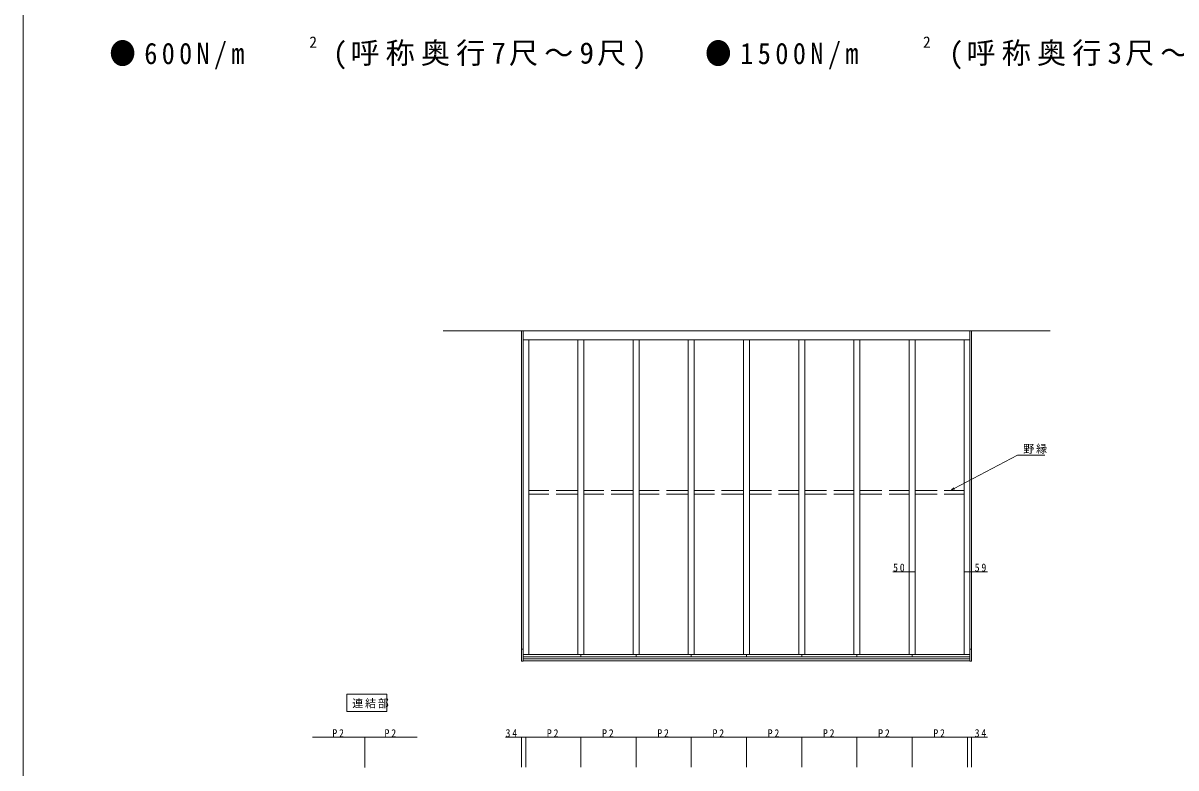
# Model space of a CAD drawing. Units: millimetres, scale not verified. Extents: x -7920 to 7920, y -12800 to 12773.
# Drawn here: x -7920 to 1581, y -6458 to -317 of the extents above; entities that cross this region are included whole.
import ezdxf
from ezdxf.enums import TextEntityAlignment as Align

# ---------------------------------------------------------------- set-up
doc = ezdxf.new("R2010")
doc.units = ezdxf.units.MM
doc.header["$LTSCALE"] = 60
doc.linetypes.add('USER1', pattern=[4, 3, -1])
for name, color, linetype, lineweight in [('0-1_USER1', 7, 'Continuous', 18), ('0-2_YKK_ZWAK', 7, 'Continuous', 18), ('0-3_YKK_A1', 4, 'Continuous', 18), ('0-4_YKK_D', 6, 'Continuous', 18), ('0-5_YKK_Z1', 7, 'Continuous', 18)]:
    doc.layers.add(name, color=color, linetype=linetype, lineweight=lineweight)
doc.styles.add('ＭＳ ゴシック', font='')
doc.styles.get('ＭＳ ゴシック').set_extended_font_data('MS Gothic')

msp = doc.modelspace()

# ---------------------------------------------------------------- linework, layer by layer
at = {"layer": '0-1_USER1', "color": 3}
for p, q in [((-5251.59, -5849.6), (-4921.59, -5849.6)), ((-5251.59, -5993.6), (-5251.59, -5849.6)), ((-4921.59, -5849.6), (-4921.59, -5993.6)), ((-4921.59, -5993.6), (-5251.59, -5993.6))]:
    msp.add_line(p, q, dxfattribs=at)
at = {"layer": '0-2_YKK_ZWAK'}
msp.add_line((-7920, -12800), (-7920, 12160), dxfattribs=at)
at = {"layer": '0-3_YKK_A1'}
for p, q in [((-3811.82, -5479.58), (-3811.82, -2854.94)), ((-3799.32, -5479.33), (-3799.32, -2854.94)), ((-3799.32, -2927.77), (-116.32, -2927.77)), ((-3752.82, -5521.84), (-3752.82, -2927.77)), ((-3347.82, -5521.84), (-3347.82, -2927.77)), ((-3297.82, -5521.84), (-3297.82, -2927.77)), ((-2892.82, -5521.84), (-2892.82, -2927.77)), ((-2842.82, -5521.84), (-2842.82, -2927.77)), ((-2437.82, -5521.84), (-2437.82, -2927.77)), ((-2387.82, -5521.84), (-2387.82, -2927.77)), ((-1982.82, -5521.84), (-1982.82, -2927.77)), ((-1932.82, -5521.84), (-1932.82, -2927.77)), ((-1527.82, -5521.84), (-1527.82, -2927.77)), ((-1477.82, -5521.84), (-1477.82, -2927.77)), ((-1072.82, -5521.84), (-1072.82, -2927.77)), ((-1022.82, -5521.84), (-1022.82, -2927.77)), ((-617.82, -5521.84), (-617.82, -2927.77)), ((-567.82, -5521.84), (-567.82, -2927.77)), ((-162.82, -5521.84), (-162.82, -2927.77)), ((-116.32, -5479.33), (-116.32, -2854.94)), ((-103.82, -5479.58), (-103.82, -2854.94)), ((-3813.32, -5480.93), (-3813.32, -5479.9)), ((-3813.32, -5577.77), (-3813.32, -5480.93)), ((-3798.82, -5479.32), (-3813.03, -5479.6)), ((-3798.82, -5479.32), (-3798.82, -5480.43)), ((-3798.82, -5480.43), (-3798.82, -5480.78)), ((-3798.82, -5480.78), (-3798.82, -5578.69)), ((-116.82, -5479.32), (-116.82, -5480.43)), ((-116.82, -5479.32), (-102.62, -5479.6)), ((-116.82, -5480.43), (-116.82, -5480.78)), ((-116.82, -5480.78), (-116.82, -5578.69)), ((-102.32, -5480.93), (-102.32, -5479.9)), ((-102.32, -5577.77), (-102.32, -5480.93)), ((-3798.82, -5578.94), (-3813.04, -5578.07)), ((-3798.82, -5521.84), (-116.82, -5521.84)), ((-3798.82, -5543.15), (-116.82, -5543.15)), ((-3798.82, -5559.94), (-116.82, -5559.94)), ((-3798.82, -5573.94), (-116.82, -5573.94)), ((-3798.82, -5574.94), (-116.82, -5574.94)), ((-116.82, -5576.44), (-3798.82, -5576.44)), ((-3798.82, -5578.69), (-3798.82, -5578.94)), ((-3322.82, -5521.84), (-3322.82, -5543.15)), ((-2867.82, -5521.84), (-2867.82, -5543.15)), ((-2412.82, -5521.84), (-2412.82, -5543.15)), ((-1957.82, -5521.84), (-1957.82, -5543.15)), ((-1502.82, -5521.84), (-1502.82, -5543.15)), ((-1047.82, -5521.84), (-1047.82, -5543.15)), ((-592.82, -5521.84), (-592.82, -5543.15)), ((-116.82, -5578.94), (-102.61, -5578.07)), ((-116.82, -5578.69), (-116.82, -5578.94))]:
    msp.add_line(p, q, dxfattribs=at)
at = {"layer": '0-3_YKK_A1', "linetype": 'USER1'}
for p, q in [((-3347.82, -4171.64), (-3752.82, -4171.64)), ((-2892.82, -4171.64), (-3297.82, -4171.64)), ((-2437.82, -4171.64), (-2842.82, -4171.64)), ((-1982.82, -4171.64), (-2387.82, -4171.64)), ((-1932.82, -4171.64), (-1527.82, -4171.64)), ((-1477.82, -4171.64), (-1072.82, -4171.64)), ((-1022.82, -4171.64), (-617.82, -4171.64)), ((-567.82, -4171.64), (-162.82, -4171.64)), ((-3347.82, -4200.68), (-3752.82, -4200.68)), ((-2892.82, -4200.68), (-3297.82, -4200.68)), ((-2437.82, -4200.68), (-2842.82, -4200.68)), ((-1982.82, -4200.68), (-2387.82, -4200.68)), ((-1932.82, -4200.68), (-1527.82, -4200.68)), ((-1477.82, -4200.68), (-1072.82, -4200.68)), ((-1022.82, -4200.68), (-617.82, -4200.68)), ((-567.82, -4200.68), (-162.82, -4200.68))]:
    msp.add_line(p, q, dxfattribs=at)
at = {"layer": '0-3_YKK_A1'}
for centre, start, end in [((-3813.02, -5479.9), 91.15842, 180), ((-102.62, -5479.9), 0, 88.84158), ((-3813.02, -5577.77), 180, 266.5), ((-102.62, -5577.77), 273.5, 0)]:
    msp.add_arc(centre, 0.3, start, end, dxfattribs=at)
at = {"layer": '0-4_YKK_D'}
for p, q in [((-246.35, -4154.02), (276.38, -3878.35)), ((276.38, -3878.35), (501.88, -3878.35)), ((-268.9, -4165.91), (-249.53, -4147.97)), ((-268.9, -4165.91), (-246.35, -4154.02)), ((-243.16, -4160.06), (-268.9, -4165.91)), ((-617.82, -4841.21), (-750.92, -4841.21)), ((-567.82, -4841.21), (-617.82, -4841.21)), ((-162.82, -4841.21), (-103.82, -4841.21)), ((-103.82, -4841.21), (29.28, -4841.21)), ((-5533.34, -6205.7), (-5103.34, -6205.7)), ((-5103.34, -6455.25), (-5103.34, -6204.7)), ((-5103.34, -6455.25), (-5103.34, -6204.7)), ((-4673.34, -6205.7), (-5103.34, -6205.7)), ((-3811.83, -6205.7), (-3944.13, -6205.7)), ((-3811.83, -6451.65), (-3811.83, -6204.7)), ((-3777.82, -6205.7), (-3811.83, -6205.7)), ((-3777.82, -6451.65), (-3777.82, -6204.7)), ((-3777.82, -6451.65), (-3777.82, -6204.7)), ((-3777.82, -6205.7), (-3322.82, -6205.7)), ((-3322.82, -6451.65), (-3322.82, -6204.7)), ((-3322.82, -6451.65), (-3322.82, -6204.7)), ((-3322.82, -6205.7), (-2867.82, -6205.7)), ((-2867.82, -6451.65), (-2867.82, -6204.7)), ((-2867.82, -6451.65), (-2867.82, -6204.7)), ((-2867.82, -6205.7), (-2412.82, -6205.7)), ((-2412.82, -6451.65), (-2412.82, -6204.7)), ((-2412.82, -6451.65), (-2412.82, -6204.7)), ((-2412.82, -6205.7), (-1957.82, -6205.7)), ((-1957.82, -6451.65), (-1957.82, -6204.7)), ((-1957.82, -6451.65), (-1957.82, -6204.7)), ((-1957.82, -6205.7), (-1502.82, -6205.7)), ((-1502.82, -6451.65), (-1502.82, -6204.7)), ((-1502.82, -6451.65), (-1502.82, -6204.7)), ((-1502.82, -6205.7), (-1047.82, -6205.7)), ((-1047.82, -6451.65), (-1047.82, -6204.7)), ((-1047.82, -6451.65), (-1047.82, -6204.7)), ((-1047.82, -6205.7), (-592.82, -6205.7)), ((-592.82, -6451.65), (-592.82, -6204.7)), ((-592.82, -6451.65), (-592.82, -6204.7)), ((-592.82, -6205.7), (-137.82, -6205.7)), ((-137.82, -6451.65), (-137.82, -6204.7)), ((-137.82, -6451.65), (-137.82, -6204.7)), ((-137.82, -6205.7), (-103.82, -6205.7)), ((-103.82, -6451.65), (-103.82, -6204.7)), ((-103.82, -6205.7), (28.48, -6205.7))]:
    msp.add_line(p, q, dxfattribs=at)
for centre, start, end in [((-617.82, -4841.21), 0, 180), ((-617.82, -4841.21), 180, 0), ((-567.82, -4841.21), 0, 180), ((-567.82, -4841.21), 180, 0), ((-162.82, -4841.21), 0, 180), ((-162.82, -4841.21), 180, 0), ((-103.82, -4841.21), 0, 180), ((-103.82, -4841.21), 180, 0), ((-5103.34, -6205.7), 0, 180), ((-5103.34, -6205.7), 0, 180), ((-5103.34, -6205.7), 180, 0), ((-5103.34, -6205.7), 180, 0), ((-3811.83, -6205.7), 0, 180), ((-3811.83, -6205.7), 180, 0), ((-3777.82, -6205.7), 0, 180), ((-3777.82, -6205.7), 0, 180), ((-3777.82, -6205.7), 180, 0), ((-3777.82, -6205.7), 180, 0), ((-3322.82, -6205.7), 0, 180), ((-3322.82, -6205.7), 0, 180), ((-3322.82, -6205.7), 180, 0), ((-3322.82, -6205.7), 180, 0), ((-2867.82, -6205.7), 0, 180), ((-2867.82, -6205.7), 0, 180), ((-2867.82, -6205.7), 180, 0), ((-2867.82, -6205.7), 180, 0), ((-2412.82, -6205.7), 0, 180), ((-2412.82, -6205.7), 0, 180), ((-2412.82, -6205.7), 180, 0), ((-2412.82, -6205.7), 180, 0), ((-1957.82, -6205.7), 0, 180), ((-1957.82, -6205.7), 0, 180), ((-1957.82, -6205.7), 180, 0), ((-1957.82, -6205.7), 180, 0), ((-1502.82, -6205.7), 0, 180), ((-1502.82, -6205.7), 0, 180), ((-1502.82, -6205.7), 180, 0), ((-1502.82, -6205.7), 180, 0), ((-1047.82, -6205.7), 0, 180), ((-1047.82, -6205.7), 0, 180), ((-1047.82, -6205.7), 180, 0), ((-1047.82, -6205.7), 180, 0), ((-592.82, -6205.7), 0, 180), ((-592.82, -6205.7), 0, 180), ((-592.82, -6205.7), 180, 0), ((-592.82, -6205.7), 180, 0), ((-137.82, -6205.7), 0, 180), ((-137.82, -6205.7), 0, 180), ((-137.82, -6205.7), 180, 0), ((-137.82, -6205.7), 180, 0), ((-103.82, -6205.7), 0, 180), ((-103.82, -6205.7), 180, 0)]:
    msp.add_arc(centre, 1.59, start, end, dxfattribs=at)
at = {"layer": '0-5_YKK_Z1'}
msp.add_line((-4457.82, -2854.94), (545, -2854.94), dxfattribs=at)

# ---------------------------------------------------------------- texts
at = {"layer": '0-1_USER1', "style": 'ＭＳ ゴシック'}
for p in [(-5561.09, -548.81), (-503.48, -548.81)]:
    msp.add_text('2', height=93.84, dxfattribs=at).set_placement(p, align=Align.BOTTOM_LEFT)
at = {"layer": '0-1_USER1', "attachment_point": 7, "style": 'ＭＳ ゴシック'}
for s, insert, char_height in [('\\T1.33;\\W0.9;●600N/m', (-7207.89, -698.16), 176), ('\\T1.21;(呼称奥行7尺～9尺)', (-5367.07, -698.16), 176), ('\\T1.34;\\W0.9;●1500N/m', (-2298.57, -698.16), 176), ('\\T1.21;(呼称奥行3尺～9尺)', (-289.72, -698.16), 176), ('\\T1.17;連結部', (-5206.59, -5966.6), 65.98)]:
    msp.add_mtext(s, dxfattribs=dict(at, insert=insert, char_height=char_height))
at = {"layer": '0-4_YKK_D', "color": 7, "char_height": 65.98, "attachment_point": 7, "style": 'ＭＳ ゴシック'}
for s, insert in [('\\T1.17;野縁', (323.56, -3868.19)), ('\\T1.37;\\W0.9;50', (-749.92, -4840.21)), ('\\T1.37;\\W0.9;59', (-77.32, -4840.21)), ('\\T1.37;\\W0.9;P2', (-5371.14, -6204.7)), ('\\T1.37;\\W0.9;P2', (-4941.14, -6204.7)), ('\\T1.37;\\W0.9;34', (-3943.53, -6205.1)), ('\\T1.37;\\W0.9;P2', (-3603.12, -6205.1)), ('\\T1.37;\\W0.9;P2', (-3148.12, -6205.1)), ('\\T1.37;\\W0.9;P2', (-2693.12, -6205.1)), ('\\T1.37;\\W0.9;P2', (-2238.12, -6205.1)), ('\\T1.37;\\W0.9;P2', (-1783.12, -6205.1)), ('\\T1.37;\\W0.9;P2', (-1328.12, -6205.1)), ('\\T1.37;\\W0.9;P2', (-873.12, -6205.1)), ('\\T1.37;\\W0.9;P2', (-418.12, -6205.1)), ('\\T1.37;\\W0.9;34', (-77.72, -6205.1))]:
    msp.add_mtext(s, dxfattribs=dict(at, insert=insert))

doc.saveas('drawing.dxf')
